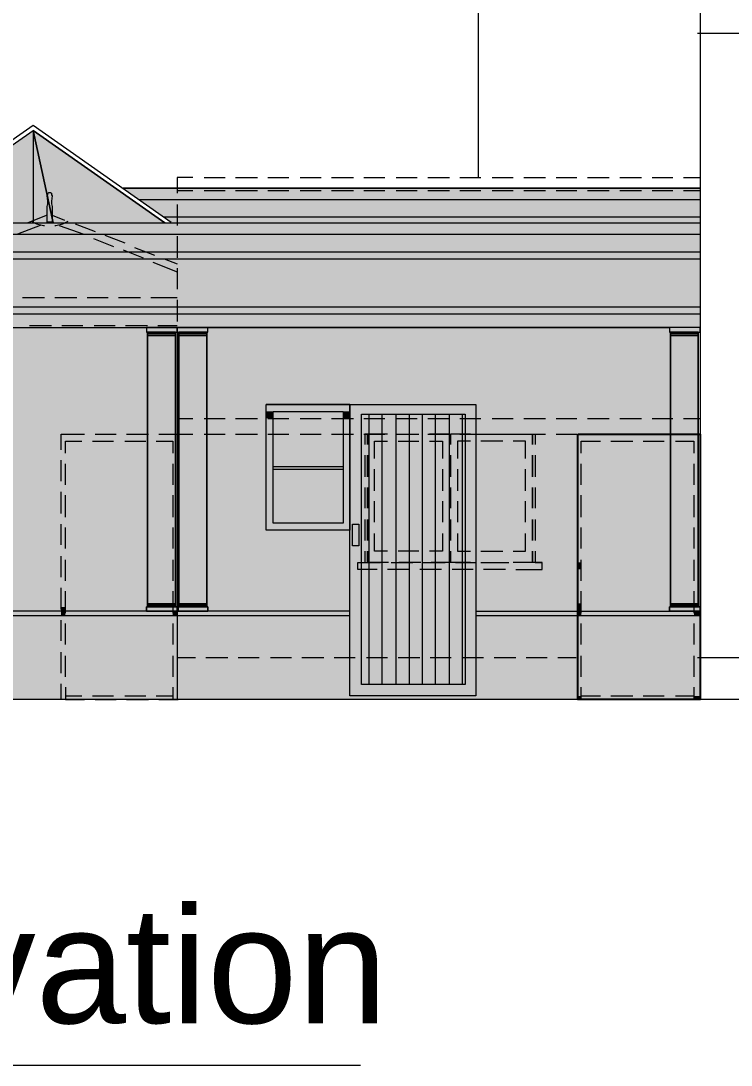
# Model space of a CAD drawing. Header units: millimetres. Extents: x -5841 to 140562, y 1006 to 102310.
# Drawn here: x 98869 to 103944, y 80517 to 87980 of the extents above; entities that cross this region are included whole.
import ezdxf

# ---------------------------------------------------------------- set-up
doc = ezdxf.new("R2010")
doc.units = ezdxf.units.MM
doc.header["$LTSCALE"] = 10
doc.layers.add('PDF17_0', color=7, linetype='Continuous')
doc.layers.add('PDF17_Text', color=7, linetype='Continuous')
doc.layers.add('PDF17_KD - WALL - LOADBEARING', color=7, linetype='Continuous', true_color=0x939598)
doc.styles.add('PDF FuturaCom-Book', font='arial.ttf')

msp = doc.modelspace()

# ---------------------------------------------------------------- linework, layer by layer
at = {"layer": 'PDF17_0', "lineweight": 0}
for points in [[(103721.68289, 89991.28297), (103721.68289, 83130.32887)], [(102137.42621, 89305.18756), (102137.42621, 86860.19301)], [(106091.83066, 87889.33612), (103702.97119, 87889.33612)], [(98008.37929, 86535.85699), (98956.4384, 87197.00348), (99898.26029, 86535.85699)], [(98956.4384, 87197.00348), (98956.4384, 86535.85699)], [(99711.14336, 86704.26223), (103721.68289, 86704.26223)], [(99892.02305, 86579.51761), (103721.68289, 86579.51761)], [(97459.50297, 86535.85699), (103721.68289, 86535.85699)], [(97459.50297, 86454.77299), (103721.68289, 86454.77299)], [(97584.24759, 86330.02837), (103721.68289, 86330.02837)], [(97584.24759, 86280.13052), (103721.68289, 86280.13052)], [(97553.06143, 85937.08282), (103721.68289, 85937.08282)], [(97584.24759, 85887.18497), (103721.68289, 85887.18497)], [(97584.24759, 85787.38927), (103503.3798, 85787.38927)], [(99773.51567, 83791.47536), (99773.51567, 85756.20312)], [(103721.68289, 85787.38927), (99985.58152, 85787.38927), (99985.58152, 83130.32887)], [(99998.05598, 83791.47536), (99998.05598, 85756.20312)], [(103509.61703, 83791.47536), (103509.61703, 85756.20312)], [(101220.55326, 85238.51295), (100621.77908, 85238.51295)], [(100671.67693, 84795.66955), (101170.65541, 84795.66955)], [(100671.67693, 84776.95785), (101170.65541, 84776.95785)], [(101220.55326, 84340.35168), (100621.77908, 84340.35168)], [(101220.55326, 83760.2892), (99985.58152, 83760.2892), (95419.92843, 83760.2892), (95419.92843, 83729.10305), (99985.58152, 83729.10305), (101220.55326, 83729.10305)], [(102118.71452, 83760.2892), (103721.68289, 83760.2892)], [(102118.71452, 83729.10305), (103721.68289, 83729.10305)], [(103702.97119, 83429.71596), (104569.9463, 83429.71596)], [(116807.39352, 83130.32887), (94035.26315, 83130.32887)], [(110882.02407, 83130.32887), (95775.4506, 83130.32887)], [(94160.00777, 80516.92908), (101295.40003, 80516.92908)]]:
    msp.add_lwpolyline(points, dxfattribs=at)
at = {"layer": 'PDF17_0', "color": 0, "lineweight": 0, "true_color": 0x939598}
for points in [[(100097.85168, 86860.19301), (99985.58152, 86860.19301), (99985.58152, 86747.92285)], [(100178.93568, 86860.19301), (100328.62922, 86860.19301)], [(100403.476, 86860.19301), (100559.40677, 86860.19301)], [(100634.25354, 86860.19301), (100783.94709, 86860.19301)], [(100865.03109, 86860.19301), (101014.72463, 86860.19301)], [(101089.57141, 86860.19301), (101245.50218, 86860.19301)], [(101320.34895, 86860.19301), (101470.0425, 86860.19301)], [(101551.1265, 86860.19301), (101700.82004, 86860.19301)], [(101775.66682, 86860.19301), (101931.59759, 86860.19301)], [(102006.44436, 86860.19301), (102156.13791, 86860.19301)], [(102237.22191, 86860.19301), (102386.91545, 86860.19301)], [(102461.76222, 86860.19301), (102617.693, 86860.19301)], [(102692.53977, 86860.19301), (102842.23332, 86860.19301)], [(102917.08009, 86860.19301), (103073.01086, 86860.19301)], [(103147.85763, 86860.19301), (103303.78841, 86860.19301)], [(103378.63518, 86860.19301), (103528.32872, 86860.19301)], [(103603.1755, 86860.19301), (103721.68289, 86860.19301)], [(99985.58152, 86766.63454), (100097.85168, 86766.63454)], [(100178.93568, 86766.63454), (100328.62922, 86766.63454)], [(100403.476, 86766.63454), (100559.40677, 86766.63454)], [(100634.25354, 86766.63454), (100783.94709, 86766.63454)], [(100865.03109, 86766.63454), (101014.72463, 86766.63454)], [(101089.57141, 86766.63454), (101245.50218, 86766.63454)], [(101320.34895, 86766.63454), (101470.0425, 86766.63454)], [(101551.1265, 86766.63454), (101700.82004, 86766.63454)], [(101775.66682, 86766.63454), (101931.59759, 86766.63454)], [(102006.44436, 86766.63454), (102156.13791, 86766.63454)], [(102237.22191, 86766.63454), (102386.91545, 86766.63454)], [(102461.76222, 86766.63454), (102617.693, 86766.63454)], [(102692.53977, 86766.63454), (102842.23332, 86766.63454)], [(102917.08009, 86766.63454), (103073.01086, 86766.63454)], [(103147.85763, 86766.63454), (103303.78841, 86766.63454)], [(103378.63518, 86766.63454), (103528.32872, 86766.63454)], [(103603.1755, 86766.63454), (103721.68289, 86766.63454)], [(99985.58152, 86666.83885), (99985.58152, 86517.1453)], [(99056.2341, 86591.99207), (98919.01502, 86535.85699)], [(99093.65749, 86591.99207), (99180.97872, 86554.56869)], [(99006.33625, 86517.1453), (98844.16825, 86454.77299)], [(98943.96394, 86548.33146), (98981.38733, 86529.61976), (99031.28518, 86517.1453), (99037.52241, 86517.1453)], [(99112.36918, 86517.1453), (99118.60641, 86517.1453), (99168.50426, 86529.61976), (99205.92764, 86548.33146)], [(99143.55533, 86517.1453), (99318.1978, 86454.77299)], [(99255.82549, 86529.61976), (99399.28181, 86473.48468)], [(99386.80734, 86423.58684), (99530.26366, 86367.45176)], [(99467.89135, 86448.53576), (99611.34766, 86392.40068)], [(99985.58152, 86442.29853), (99985.58152, 86286.36775)], [(99679.9572, 86361.21453), (99823.41351, 86305.07945)], [(99598.8732, 86342.50283), (99742.32951, 86286.36775)], [(99892.02305, 86280.13052), (99985.58152, 86242.70714)], [(99810.93905, 86255.1816), (99985.58152, 86186.57206)], [(99985.58152, 86211.52098), (99985.58152, 86061.82744)], [(99037.52241, 85999.45513), (98881.59163, 85999.45513)], [(99268.29995, 85999.45513), (99112.36918, 85999.45513)], [(99492.84027, 85999.45513), (99343.14673, 85999.45513)], [(99723.61782, 85999.45513), (99567.68704, 85999.45513)], [(99985.58152, 85999.45513), (99798.46459, 85999.45513)], [(99985.58152, 85986.98067), (99985.58152, 85831.04989)], [(99087.42026, 85799.86374), (98931.48948, 85799.86374)], [(99311.96057, 85799.86374), (99162.26703, 85799.86374)], [(99542.73812, 85799.86374), (99393.04457, 85799.86374)], [(99773.51567, 85799.86374), (99617.58489, 85799.86374)], [(99985.58152, 85799.86374), (99848.36244, 85799.86374)], [(99985.58152, 85756.20312), (99985.58152, 85600.27234)], [(99985.58152, 85525.42557), (99985.58152, 85375.73203)], [(99985.58152, 85300.88526), (99985.58152, 85144.95448)], [(99985.58152, 85138.71725), (100097.85168, 85138.71725)], [(100178.93568, 85138.71725), (100328.62922, 85138.71725)], [(100403.476, 85138.71725), (100559.40677, 85138.71725)], [(100634.25354, 85138.71725), (100783.94709, 85138.71725)], [(100865.03109, 85138.71725), (101014.72463, 85138.71725)], [(101089.57141, 85138.71725), (101245.50218, 85138.71725)], [(101320.34895, 85138.71725), (101470.0425, 85138.71725)], [(101551.1265, 85138.71725), (101700.82004, 85138.71725)], [(101775.66682, 85138.71725), (101931.59759, 85138.71725)], [(102006.44436, 85138.71725), (102156.13791, 85138.71725)], [(102237.22191, 85138.71725), (102386.91545, 85138.71725)], [(102461.76222, 85138.71725), (102617.693, 85138.71725)], [(102692.53977, 85138.71725), (102842.23332, 85138.71725)], [(102917.08009, 85138.71725), (103073.01086, 85138.71725)], [(103147.85763, 85138.71725), (103303.78841, 85138.71725)], [(103378.63518, 85138.71725), (103528.32872, 85138.71725)], [(103603.1755, 85138.71725), (103721.68289, 85138.71725)], [(99156.0298, 84914.17694), (99156.0298, 85026.44709), (99324.43503, 85026.44709)], [(99399.28181, 85026.44709), (99548.97535, 85026.44709)], [(99623.82212, 85026.44709), (99779.7529, 85026.44709)], [(99854.59967, 85026.44709), (100023.00491, 85026.44709)], [(99985.58152, 85070.10771), (99985.58152, 84914.17694)], [(99985.58152, 85026.44709), (100097.85168, 85026.44709)], [(100178.93568, 85026.44709), (100328.62922, 85026.44709)], [(100403.476, 85026.44709), (100559.40677, 85026.44709)], [(100634.25354, 85026.44709), (100783.94709, 85026.44709)], [(100865.03109, 85026.44709), (101014.72463, 85026.44709)], [(101089.57141, 85026.44709), (101245.50218, 85026.44709)], [(101320.34895, 85026.44709), (101470.0425, 85026.44709)], [(101488.75419, 85026.44709), (101345.29788, 85026.44709), (101345.29788, 84951.60032), (101345.29788, 85026.44709), (101326.58618, 85026.44709), (101326.58618, 84951.60032)], [(101551.1265, 85026.44709), (101700.82004, 85026.44709)], [(101563.60096, 85026.44709), (101713.29451, 85026.44709)], [(101775.66682, 85026.44709), (101931.59759, 85026.44709), (101788.14128, 85026.44709)], [(102081.29113, 85026.44709), (101937.83482, 85026.44709), (101937.83482, 84951.60032), (101937.83482, 85026.44709)], [(102006.44436, 85026.44709), (102156.13791, 85026.44709), (102312.06868, 85026.44709)], [(102237.22191, 85026.44709), (102386.91545, 85026.44709), (102524.13453, 85026.44709), (102524.13453, 84951.60032), (102524.13453, 85026.44709), (102542.84623, 85026.44709), (102542.84623, 84951.60032)], [(102461.76222, 85026.44709), (102617.693, 85026.44709)], [(102692.53977, 85026.44709), (102842.23332, 85026.44709)], [(102917.08009, 85026.44709), (103073.01086, 85026.44709)], [(103147.85763, 85026.44709), (103303.78841, 85026.44709)], [(103378.63518, 85026.44709), (103528.32872, 85026.44709)], [(103603.1755, 85026.44709), (103721.68289, 85026.44709)], [(99187.21595, 84889.22801), (99187.21595, 84976.54925), (99305.72334, 84976.54925)], [(99380.57011, 84976.54925), (99530.26366, 84976.54925)], [(99611.34766, 84976.54925), (99761.0412, 84976.54925)], [(99835.88798, 84976.54925), (99954.39536, 84976.54925), (99954.39536, 84889.22801)], [(101395.19572, 84851.80463), (101395.19572, 84976.54925), (101488.75419, 84976.54925)], [(101563.60096, 84976.54925), (101713.29451, 84976.54925)], [(101788.14128, 84976.54925), (101881.69974, 84976.54925), (101881.69974, 84851.80463)], [(102081.29113, 84976.54925), (101987.73267, 84976.54925), (101987.73267, 84851.80463)], [(102312.06868, 84976.54925), (102156.13791, 84976.54925)], [(102474.23669, 84851.80463), (102474.23669, 84976.54925), (102386.91545, 84976.54925)], [(102873.41947, 84889.22801), (102873.41947, 84976.54925), (103010.63855, 84976.54925)], [(103085.48532, 84976.54925), (103241.4161, 84976.54925)], [(103316.26287, 84976.54925), (103465.95641, 84976.54925)], [(103547.04042, 84976.54925), (103678.02227, 84976.54925), (103678.02227, 84889.22801)], [(101326.58618, 84876.75355), (101326.58618, 84720.82277)], [(102542.84623, 84876.75355), (102542.84623, 84720.82277)], [(99156.0298, 84689.63662), (99156.0298, 84839.33016)], [(99187.21595, 84664.6877), (99187.21595, 84814.38124)], [(99954.39536, 84814.38124), (99954.39536, 84664.6877)], [(99985.58152, 84839.33016), (99985.58152, 84689.63662)], [(102873.41947, 84664.6877), (102873.41947, 84814.38124)], [(103678.02227, 84814.38124), (103678.02227, 84664.6877)], [(101395.19572, 84621.02708), (101395.19572, 84776.95785)], [(101881.69974, 84776.95785), (101881.69974, 84621.02708)], [(101987.73267, 84776.95785), (101987.73267, 84621.02708)], [(102474.23669, 84621.02708), (102474.23669, 84776.95785)], [(101326.58618, 84645.976), (101326.58618, 84496.28246)], [(102542.84623, 84645.976), (102542.84623, 84496.28246)], [(99156.0298, 84458.85907), (99156.0298, 84614.78985)], [(99187.21595, 84433.91015), (99187.21595, 84589.84092)], [(99954.39536, 84589.84092), (99954.39536, 84433.91015)], [(99985.58152, 84614.78985), (99985.58152, 84458.85907)], [(102873.41947, 84433.91015), (102873.41947, 84589.84092)], [(103678.02227, 84589.84092), (103678.02227, 84433.91015)], [(101395.19572, 84396.48676), (101395.19572, 84546.18031)], [(101881.69974, 84546.18031), (101881.69974, 84396.48676)], [(101987.73267, 84546.18031), (101987.73267, 84396.48676)], [(102474.23669, 84396.48676), (102474.23669, 84546.18031)], [(101326.58618, 84415.19846), (101326.58618, 84265.50491)], [(102542.84623, 84415.19846), (102542.84623, 84265.50491)], [(99156.0298, 84234.31876), (99156.0298, 84384.0123)], [(99187.21595, 84209.36983), (99187.21595, 84359.06338)], [(99954.39536, 84359.06338), (99954.39536, 84209.36983)], [(99985.58152, 84384.0123), (99985.58152, 84234.31876)], [(102873.41947, 84209.36983), (102873.41947, 84359.06338)], [(103678.02227, 84359.06338), (103678.02227, 84209.36983)], [(101488.75419, 84190.65814), (101395.19572, 84190.65814), (101395.19572, 84315.40276)], [(101881.69974, 84315.40276), (101881.69974, 84190.65814), (101788.14128, 84190.65814)], [(101987.73267, 84315.40276), (101987.73267, 84190.65814), (102081.29113, 84190.65814)], [(102386.91545, 84190.65814), (102474.23669, 84190.65814), (102474.23669, 84315.40276)], [(101326.58618, 84190.65814), (101326.58618, 84109.57414)], [(101713.29451, 84190.65814), (101563.60096, 84190.65814)], [(102081.29113, 84109.57414), (101937.83482, 84109.57414), (101937.83482, 84190.65814), (101937.83482, 84109.57414), (101800.61574, 84109.57414)], [(102156.13791, 84190.65814), (102312.06868, 84190.65814)], [(102524.13453, 84109.57414), (102524.13453, 84190.65814), (102524.13453, 84109.57414), (102386.91545, 84109.57414)], [(102542.84623, 84190.65814), (102542.84623, 84109.57414), (102592.74408, 84109.57414), (102430.57607, 84109.57414)], [(99156.0298, 84003.54121), (99156.0298, 84153.23475)], [(99187.21595, 83978.59229), (99187.21595, 84128.28583)], [(99954.39536, 84128.28583), (99954.39536, 83978.59229)], [(99985.58152, 84153.23475), (99985.58152, 84003.54121)], [(101413.90742, 84059.67629), (101276.68834, 84059.67629), (101276.68834, 84109.57414), (101438.85634, 84109.57414)], [(101494.99142, 84109.57414), (101357.77234, 84109.57414)], [(101513.70311, 84109.57414), (101669.63389, 84109.57414)], [(101725.76897, 84109.57414), (101569.83819, 84109.57414)], [(101744.48066, 84109.57414), (101900.41143, 84109.57414)], [(101975.25821, 84109.57414), (102124.95175, 84109.57414)], [(102156.13791, 84109.57414), (102312.06868, 84109.57414)], [(102199.79852, 84109.57414), (102355.7293, 84109.57414)], [(102405.62715, 84059.67629), (102542.84623, 84059.67629), (102592.74408, 84059.67629), (102592.74408, 84109.57414)], [(102873.41947, 83978.59229), (102873.41947, 84128.28583)], [(103678.02227, 84128.28583), (103678.02227, 83978.59229)], [(101644.68496, 84059.67629), (101488.75419, 84059.67629)], [(101875.46251, 84059.67629), (101719.53174, 84059.67629)], [(102100.00283, 84059.67629), (101950.30928, 84059.67629)], [(102330.78037, 84059.67629), (102174.8496, 84059.67629)], [(99156.0298, 83772.76366), (99156.0298, 83928.69444)], [(99187.21595, 83747.81474), (99187.21595, 83903.74551)], [(99954.39536, 83903.74551), (99954.39536, 83747.81474)], [(99985.58152, 83928.69444), (99985.58152, 83772.76366)], [(102873.41947, 83747.81474), (102873.41947, 83903.74551)], [(103678.02227, 83903.74551), (103678.02227, 83747.81474)], [(99156.0298, 83548.22335), (99156.0298, 83697.91689)], [(99187.21595, 83523.27442), (99187.21595, 83672.96797)], [(99954.39536, 83672.96797), (99954.39536, 83523.27442)], [(99985.58152, 83697.91689), (99985.58152, 83548.22335)], [(102873.41947, 83523.27442), (102873.41947, 83672.96797)], [(103678.02227, 83672.96797), (103678.02227, 83523.27442)], [(99156.0298, 83317.4458), (99156.0298, 83467.13934)], [(99187.21595, 83292.49688), (99187.21595, 83442.19042)], [(99954.39536, 83442.19042), (99954.39536, 83292.49688)], [(99985.58152, 83467.13934), (99985.58152, 83317.4458)], [(102873.41947, 83292.49688), (102873.41947, 83442.19042)], [(103678.02227, 83442.19042), (103678.02227, 83292.49688)], [(99985.58152, 83429.71596), (100116.56337, 83429.71596)], [(100191.41014, 83429.71596), (100347.34092, 83429.71596)], [(100422.18769, 83429.71596), (100571.88123, 83429.71596)], [(100652.96524, 83429.71596), (100802.65878, 83429.71596)], [(100877.50555, 83429.71596), (101033.43633, 83429.71596)], [(101108.2831, 83429.71596), (101257.97664, 83429.71596)], [(101339.06065, 83429.71596), (101488.75419, 83429.71596)], [(101563.60096, 83429.71596), (101719.53174, 83429.71596)], [(101794.37851, 83429.71596), (101944.07205, 83429.71596)], [(102025.15605, 83429.71596), (102174.8496, 83429.71596)], [(102249.69637, 83429.71596), (102405.62715, 83429.71596)], [(102480.47392, 83429.71596), (102630.16746, 83429.71596)], [(102705.01423, 83429.71596), (102835.99608, 83429.71596)], [(99187.21595, 83217.6501), (99187.21595, 83130.32887), (99324.43503, 83130.32887), (99156.0298, 83130.32887), (99156.0298, 83242.59903)], [(99954.39536, 83217.6501), (99954.39536, 83130.32887)], [(99985.58152, 83242.59903), (99985.58152, 83130.32887)], [(103010.63855, 83130.32887), (102873.41947, 83130.32887), (102873.41947, 83217.6501)], [(103678.02227, 83217.6501), (103678.02227, 83130.32887), (103547.04042, 83130.32887)], [(99187.21595, 83155.27779), (99305.72334, 83155.27779)], [(99380.57011, 83155.27779), (99530.26366, 83155.27779)], [(99611.34766, 83155.27779), (99761.0412, 83155.27779)], [(99835.88798, 83155.27779), (99954.39536, 83155.27779)], [(102873.41947, 83155.27779), (103010.63855, 83155.27779)], [(103085.48532, 83155.27779), (103241.4161, 83155.27779)], [(103316.26287, 83155.27779), (103465.95641, 83155.27779)], [(103547.04042, 83155.27779), (103678.02227, 83155.27779)], [(99187.21595, 83130.32887), (99268.29995, 83130.32887)], [(100023.00491, 83130.32887), (99854.59967, 83130.32887), (99991.81875, 83130.32887)], [(102873.41947, 83130.32887), (102954.50347, 83130.32887)], [(103241.4161, 83130.32887), (103085.48532, 83130.32887)], [(103465.95641, 83130.32887), (103316.26287, 83130.32887)]]:
    msp.add_lwpolyline(points, dxfattribs=at)
for points in [[(99062.47133, 86691.78777), (99056.2341, 86729.21115), (99062.47133, 86735.44839), (99062.47133, 86741.68562), (99062.47133, 86747.92285), (99068.70856, 86754.16008), (99074.94579, 86754.16008), (99081.18302, 86754.16008), (99087.42026, 86747.92285), (99087.42026, 86741.68562), (99087.42026, 86735.44839), (99093.65749, 86729.21115), (99087.42026, 86691.78777), (99087.42026, 86673.07608), (99093.65749, 86654.36438), (99093.65749, 86542.09423), (99056.2341, 86542.09423), (99056.2341, 86654.36438), (99062.47133, 86673.07608)], [(101345.29788, 84876.75355), (101345.29788, 84720.82277)], [(101937.83482, 84720.82277), (101937.83482, 84876.75355)], [(102524.13453, 84876.75355), (102524.13453, 84720.82277)], [(101345.29788, 84645.976), (101345.29788, 84496.28246)], [(101937.83482, 84496.28246), (101937.83482, 84645.976)], [(102524.13453, 84645.976), (102524.13453, 84496.28246)], [(101345.29788, 84415.19846), (101345.29788, 84265.50491)], [(101937.83482, 84265.50491), (101937.83482, 84415.19846)], [(102524.13453, 84415.19846), (102524.13453, 84265.50491)], [(101345.29788, 84190.65814), (101345.29788, 84109.57414)], [(99399.28181, 83130.32887), (99548.97535, 83130.32887)], [(99623.82212, 83130.32887), (99779.7529, 83130.32887)]]:
    msp.add_lwpolyline(points, close=True, dxfattribs=at)
at = {"layer": 'PDF17_0', "lineweight": 0}
for points in [[(103721.68289, 86785.34623), (99598.8732, 86785.34623)], [(99767.27843, 83760.2892), (99985.58152, 83760.2892), (99985.58152, 83791.47536), (99973.10706, 83791.47536), (99973.10706, 85756.20312), (99985.58152, 85756.20312), (99985.58152, 85787.38927), (99767.27843, 85787.38927), (99767.27843, 85756.20312), (99773.51567, 85756.20312), (99773.51567, 83791.47536), (99767.27843, 83791.47536)], [(99767.27843, 85756.20312), (99985.58152, 85756.20312), (99985.58152, 85787.38927), (99767.27843, 85787.38927)], [(99767.27843, 85756.20312), (99985.58152, 85756.20312), (99985.58152, 85787.38927), (99767.27843, 85787.38927)], [(99773.51567, 85743.72866), (99973.10706, 85743.72866), (99973.10706, 85756.20312), (99773.51567, 85756.20312)], [(99773.51567, 85743.72866), (99973.10706, 85743.72866), (99973.10706, 85756.20312), (99773.51567, 85756.20312)], [(99973.10706, 85756.20312), (99973.10706, 83791.47536)], [(99985.58152, 83760.2892), (100203.8846, 83760.2892), (100203.8846, 83791.47536), (100197.64737, 83791.47536), (100197.64737, 85756.20312), (100203.8846, 85756.20312), (100203.8846, 85787.38927), (99985.58152, 85787.38927), (99985.58152, 85756.20312), (99998.05598, 85756.20312), (99998.05598, 83791.47536), (99985.58152, 83791.47536)], [(99985.58152, 85756.20312), (100203.8846, 85756.20312), (100203.8846, 85787.38927), (99985.58152, 85787.38927)], [(99985.58152, 85756.20312), (100203.8846, 85756.20312), (100203.8846, 85787.38927), (99985.58152, 85787.38927)], [(99998.05598, 85743.72866), (100197.64737, 85743.72866), (100197.64737, 85756.20312), (99998.05598, 85756.20312)], [(99998.05598, 85743.72866), (100197.64737, 85743.72866), (100197.64737, 85756.20312), (99998.05598, 85756.20312)], [(100197.64737, 85756.20312), (100197.64737, 83791.47536)], [(103503.3798, 83760.2892), (103721.68289, 83760.2892), (103721.68289, 83791.47536), (103709.20842, 83791.47536), (103709.20842, 85756.20312), (103721.68289, 85756.20312), (103721.68289, 85787.38927), (103503.3798, 85787.38927), (103503.3798, 85756.20312), (103509.61703, 85756.20312), (103509.61703, 83791.47536), (103503.3798, 83791.47536)], [(103503.3798, 85756.20312), (103721.68289, 85756.20312), (103721.68289, 85787.38927), (103503.3798, 85787.38927)], [(103503.3798, 85756.20312), (103721.68289, 85756.20312), (103721.68289, 85787.38927), (103503.3798, 85787.38927)], [(103509.61703, 85743.72866), (103709.20842, 85743.72866), (103709.20842, 85756.20312), (103509.61703, 85756.20312)], [(103509.61703, 85743.72866), (103709.20842, 85743.72866), (103709.20842, 85756.20312), (103509.61703, 85756.20312)], [(103709.20842, 85756.20312), (103709.20842, 83791.47536)], [(99773.51567, 85731.2542), (99973.10706, 85731.2542), (99973.10706, 85743.72866), (99773.51567, 85743.72866)], [(99773.51567, 85731.2542), (99973.10706, 85731.2542), (99973.10706, 85743.72866), (99773.51567, 85743.72866)], [(99998.05598, 85731.2542), (100197.64737, 85731.2542), (100197.64737, 85743.72866), (99998.05598, 85743.72866)], [(99998.05598, 85731.2542), (100197.64737, 85731.2542), (100197.64737, 85743.72866), (99998.05598, 85743.72866)], [(103509.61703, 85731.2542), (103709.20842, 85731.2542), (103709.20842, 85743.72866), (103509.61703, 85743.72866)], [(103509.61703, 85731.2542), (103709.20842, 85731.2542), (103709.20842, 85743.72866), (103509.61703, 85743.72866)], [(100621.77908, 85238.51295), (101220.55326, 85238.51295), (101220.55326, 84340.35168), (100621.77908, 84340.35168)], [(102118.71452, 83155.27779), (101220.55326, 83155.27779), (101220.55326, 85238.51295), (102118.71452, 85238.51295)], [(100671.67693, 85188.6151), (101170.65541, 85188.6151), (101170.65541, 84390.24953), (100671.67693, 84390.24953)], [(102043.86775, 83236.3618), (101301.63726, 83236.3618), (101301.63726, 85169.90341), (102043.86775, 85169.90341)], [(101239.26495, 84384.0123), (101282.92557, 84384.0123), (101282.92557, 84228.08153), (101239.26495, 84228.08153)], [(99773.51567, 83816.42428), (99973.10706, 83816.42428), (99973.10706, 83803.94982), (99773.51567, 83803.94982)], [(99773.51567, 83816.42428), (99973.10706, 83816.42428), (99973.10706, 83803.94982), (99773.51567, 83803.94982)], [(99998.05598, 83816.42428), (100197.64737, 83816.42428), (100197.64737, 83803.94982), (99998.05598, 83803.94982)], [(99998.05598, 83816.42428), (100197.64737, 83816.42428), (100197.64737, 83803.94982), (99998.05598, 83803.94982)], [(103509.61703, 83816.42428), (103709.20842, 83816.42428), (103709.20842, 83803.94982), (103509.61703, 83803.94982)], [(103509.61703, 83816.42428), (103709.20842, 83816.42428), (103709.20842, 83803.94982), (103509.61703, 83803.94982)], [(99767.27843, 83791.47536), (99985.58152, 83791.47536), (99985.58152, 83760.2892), (99767.27843, 83760.2892)], [(99773.51567, 83803.94982), (99973.10706, 83803.94982), (99973.10706, 83791.47536), (99773.51567, 83791.47536)], [(99773.51567, 83803.94982), (99973.10706, 83803.94982), (99973.10706, 83791.47536), (99773.51567, 83791.47536)], [(99985.58152, 83791.47536), (100203.8846, 83791.47536), (100203.8846, 83760.2892), (99985.58152, 83760.2892)], [(99998.05598, 83803.94982), (100197.64737, 83803.94982), (100197.64737, 83791.47536), (99998.05598, 83791.47536)], [(99998.05598, 83803.94982), (100197.64737, 83803.94982), (100197.64737, 83791.47536), (99998.05598, 83791.47536)], [(103503.3798, 83791.47536), (103721.68289, 83791.47536), (103721.68289, 83760.2892), (103503.3798, 83760.2892)], [(103509.61703, 83803.94982), (103709.20842, 83803.94982), (103709.20842, 83791.47536), (103509.61703, 83791.47536)], [(103509.61703, 83803.94982), (103709.20842, 83803.94982), (103709.20842, 83791.47536), (103509.61703, 83791.47536)]]:
    msp.add_lwpolyline(points, close=True, dxfattribs=at)
at = {"layer": 'PDF17_0', "lineweight": 25}
msp.add_lwpolyline([(102848.47055, 85026.44709), (103721.68289, 85026.44709), (103721.68289, 83130.32887), (102848.47055, 83130.32887)], close=True, dxfattribs=at)
at = {"layer": 'PDF17_0', "color": 0, "true_color": 0xededee, "transparency": 33554559}
for points in [[(103721.68289, 86785.34623), (99598.8732, 86785.34623), (103721.68289, 86535.85699)], [(99598.8732, 86785.34623), (103721.68289, 86535.85699), (99954.39536, 86535.85699)], [(103721.68289, 86535.85699), (97459.50297, 86535.85699), (103721.68289, 86454.77299)], [(97459.50297, 86535.85699), (103721.68289, 86454.77299), (97459.50297, 86454.77299)], [(103721.68289, 86454.77299), (97459.50297, 86454.77299), (103721.68289, 86404.87514)], [(97459.50297, 86454.77299), (103721.68289, 86404.87514), (97534.34974, 86404.87514)], [(103721.68289, 86404.87514), (97534.34974, 86404.87514), (103721.68289, 86386.16345)], [(97534.34974, 86404.87514), (103721.68289, 86386.16345), (97553.06143, 86386.16345)], [(103721.68289, 86386.16345), (97553.06143, 86386.16345), (103721.68289, 86330.02837)], [(97553.06143, 86386.16345), (103721.68289, 86330.02837), (97584.24759, 86330.02837)], [(103721.68289, 86330.02837), (97584.24759, 86330.02837), (103721.68289, 85937.08282)], [(97584.24759, 86330.02837), (103721.68289, 85937.08282), (97584.24759, 85937.08282)], [(103721.68289, 85937.08282), (97553.06143, 85937.08282), (103721.68289, 85887.18497)], [(97553.06143, 85937.08282), (103721.68289, 85887.18497), (97584.24759, 85887.18497)], [(103721.68289, 85887.18497), (97584.24759, 85887.18497), (103721.68289, 85787.38927)], [(97584.24759, 85887.18497), (103721.68289, 85787.38927), (97584.24759, 85787.38927)], [(99773.51567, 85756.20312), (97815.02513, 85756.20312), (99773.51567, 85026.44709)], [(97815.02513, 85756.20312), (99773.51567, 85026.44709), (97815.02513, 85026.44709)], [(99767.27843, 85787.38927), (97821.26236, 85787.38927), (99767.27843, 85756.20312)], [(97821.26236, 85787.38927), (99767.27843, 85756.20312), (97821.26236, 85756.20312)], [(103509.61703, 85756.20312), (100197.64737, 85756.20312), (103509.61703, 85743.72866)], [(100197.64737, 85756.20312), (103509.61703, 85743.72866), (100197.64737, 85743.72866)], [(103503.3798, 85787.38927), (100203.8846, 85787.38927), (103503.3798, 85756.20312)], [(100203.8846, 85787.38927), (103503.3798, 85756.20312), (100203.8846, 85756.20312)], [(103509.61703, 85743.72866), (100197.64737, 85743.72866), (103509.61703, 85731.2542)], [(100197.64737, 85743.72866), (103509.61703, 85731.2542), (100197.64737, 85731.2542)], [(103509.61703, 85731.2542), (100197.64737, 85731.2542), (103509.61703, 85238.51295)], [(100197.64737, 85731.2542), (103509.61703, 85238.51295), (100197.64737, 85238.51295)], [(100621.77908, 85238.51295), (100197.64737, 85238.51295), (100621.77908, 85138.71725)], [(100197.64737, 85238.51295), (100621.77908, 85138.71725), (100197.64737, 85138.71725)], [(103509.61703, 85238.51295), (102118.71452, 85238.51295), (103509.61703, 85138.71725)], [(102118.71452, 85238.51295), (103509.61703, 85138.71725), (102118.71452, 85138.71725)], [(100621.77908, 85138.71725), (100197.64737, 85138.71725), (100621.77908, 85026.44709)], [(100197.64737, 85138.71725), (100621.77908, 85026.44709), (100197.64737, 85026.44709)], [(103509.61703, 85138.71725), (102118.71452, 85138.71725), (103509.61703, 85026.44709)], [(102118.71452, 85138.71725), (103509.61703, 85026.44709), (102118.71452, 85026.44709)], [(99156.0298, 85026.44709), (97815.02513, 85026.44709), (99156.0298, 83791.47536)], [(97815.02513, 85026.44709), (99156.0298, 83791.47536), (97815.02513, 83791.47536)], [(99773.51567, 85026.44709), (99156.0298, 85026.44709), (99773.51567, 84976.54925)], [(99156.0298, 85026.44709), (99773.51567, 84976.54925), (99156.0298, 84976.54925)], [(99985.58152, 85026.44709), (99973.10706, 85026.44709), (99985.58152, 83791.47536)], [(99973.10706, 85026.44709), (99985.58152, 83791.47536), (99973.10706, 83791.47536)], [(100621.77908, 85026.44709), (100197.64737, 85026.44709), (100621.77908, 84340.35168)], [(100197.64737, 85026.44709), (100621.77908, 84340.35168), (100197.64737, 84340.35168)], [(102524.13453, 85026.44709), (102118.71452, 85026.44709), (102524.13453, 84976.54925)], [(102118.71452, 85026.44709), (102524.13453, 84976.54925), (102118.71452, 84976.54925)], [(102542.84623, 85026.44709), (102524.13453, 85026.44709), (102542.84623, 84109.57414)], [(102524.13453, 85026.44709), (102542.84623, 84109.57414), (102524.13453, 84109.57414)], [(102848.47055, 85026.44709), (102542.84623, 85026.44709), (102848.47055, 84976.54925)], [(102542.84623, 85026.44709), (102848.47055, 84976.54925), (102542.84623, 84976.54925)], [(103509.61703, 85026.44709), (102848.47055, 85026.44709), (103509.61703, 84976.54925)], [(102848.47055, 85026.44709), (103509.61703, 84976.54925), (102848.47055, 84976.54925)], [(99187.21595, 84976.54925), (99156.0298, 84976.54925), (99187.21595, 83791.47536)], [(99156.0298, 84976.54925), (99187.21595, 83791.47536), (99156.0298, 83791.47536)], [(99773.51567, 84976.54925), (99187.21595, 84976.54925), (99773.51567, 83791.47536)], [(99187.21595, 84976.54925), (99773.51567, 83791.47536), (99187.21595, 83791.47536)], [(102474.23669, 84976.54925), (102118.71452, 84976.54925), (102474.23669, 84190.65814)], [(102118.71452, 84976.54925), (102474.23669, 84190.65814), (102118.71452, 84190.65814)], [(102524.13453, 84976.54925), (102474.23669, 84976.54925), (102524.13453, 84190.65814)], [(102474.23669, 84976.54925), (102524.13453, 84190.65814), (102474.23669, 84190.65814)], [(102848.47055, 84976.54925), (102542.84623, 84976.54925), (102848.47055, 84340.35168)], [(102542.84623, 84976.54925), (102848.47055, 84340.35168), (102542.84623, 84340.35168)], [(102873.41947, 84976.54925), (102848.47055, 84976.54925), (102873.41947, 84340.35168)], [(102848.47055, 84976.54925), (102873.41947, 84340.35168), (102848.47055, 84340.35168)], [(103509.61703, 84976.54925), (102873.41947, 84976.54925), (103509.61703, 84340.35168)], [(102873.41947, 84976.54925), (103509.61703, 84340.35168), (102873.41947, 84340.35168)], [(101220.55326, 84340.35168), (100197.64737, 84340.35168), (101220.55326, 83791.47536)], [(100197.64737, 84340.35168), (101220.55326, 83791.47536), (100197.64737, 83791.47536)], [(102848.47055, 84340.35168), (102542.84623, 84340.35168), (102848.47055, 84109.57414)], [(102542.84623, 84340.35168), (102848.47055, 84109.57414), (102542.84623, 84109.57414)], [(102873.41947, 84340.35168), (102848.47055, 84340.35168), (102873.41947, 84109.57414)], [(102848.47055, 84340.35168), (102873.41947, 84109.57414), (102848.47055, 84109.57414)], [(103509.61703, 84340.35168), (102873.41947, 84340.35168), (103509.61703, 84109.57414)], [(102873.41947, 84340.35168), (103509.61703, 84109.57414), (102873.41947, 84109.57414)], [(102524.13453, 84190.65814), (102118.71452, 84190.65814), (102524.13453, 84109.57414)], [(102118.71452, 84190.65814), (102524.13453, 84109.57414), (102118.71452, 84109.57414)], [(102592.74408, 84109.57414), (102118.71452, 84109.57414), (102592.74408, 84059.67629)], [(102118.71452, 84109.57414), (102592.74408, 84059.67629), (102118.71452, 84059.67629)], [(102848.47055, 84109.57414), (102592.74408, 84109.57414), (102848.47055, 84059.67629)], [(102592.74408, 84109.57414), (102848.47055, 84059.67629), (102592.74408, 84059.67629)], [(102873.41947, 84109.57414), (102848.47055, 84109.57414), (102873.41947, 84059.67629)], [(102848.47055, 84109.57414), (102873.41947, 84059.67629), (102848.47055, 84059.67629)], [(103509.61703, 84109.57414), (102873.41947, 84109.57414), (103509.61703, 84059.67629)], [(102873.41947, 84109.57414), (103509.61703, 84059.67629), (102873.41947, 84059.67629)], [(102848.47055, 84059.67629), (102118.71452, 84059.67629), (102848.47055, 83791.47536)], [(102118.71452, 84059.67629), (102848.47055, 83791.47536), (102118.71452, 83791.47536)], [(102873.41947, 84059.67629), (102848.47055, 84059.67629), (102873.41947, 83816.42428)], [(102848.47055, 84059.67629), (102873.41947, 83816.42428), (102848.47055, 83816.42428)], [(103509.61703, 84059.67629), (102873.41947, 84059.67629), (103509.61703, 83816.42428)], [(102873.41947, 84059.67629), (103509.61703, 83816.42428), (102873.41947, 83816.42428)], [(102873.41947, 83816.42428), (102848.47055, 83816.42428), (102873.41947, 83791.47536)], [(102848.47055, 83816.42428), (102873.41947, 83791.47536), (102848.47055, 83791.47536)], [(103509.61703, 83816.42428), (102873.41947, 83816.42428), (103509.61703, 83803.94982)], [(102873.41947, 83816.42428), (103509.61703, 83803.94982), (102873.41947, 83803.94982)], [(99156.0298, 83791.47536), (97821.26236, 83791.47536), (99156.0298, 83760.2892)], [(97821.26236, 83791.47536), (99156.0298, 83760.2892), (97821.26236, 83760.2892)], [(99187.21595, 83791.47536), (99156.0298, 83791.47536), (99187.21595, 83760.2892)], [(99156.0298, 83791.47536), (99187.21595, 83760.2892), (99156.0298, 83760.2892)], [(99187.21595, 83760.2892), (99156.0298, 83760.2892), (99187.21595, 83130.32887)], [(99156.0298, 83760.2892), (99187.21595, 83130.32887), (99156.0298, 83130.32887)], [(99767.27843, 83791.47536), (99187.21595, 83791.47536), (99767.27843, 83760.2892)], [(99187.21595, 83791.47536), (99767.27843, 83760.2892), (99187.21595, 83760.2892)], [(99954.39536, 83760.2892), (99187.21595, 83760.2892), (99954.39536, 83130.32887)], [(99187.21595, 83760.2892), (99954.39536, 83130.32887), (99187.21595, 83130.32887)], [(99985.58152, 83760.2892), (99954.39536, 83760.2892), (99985.58152, 83130.32887)], [(99954.39536, 83760.2892), (99985.58152, 83130.32887), (99954.39536, 83130.32887)], [(101220.55326, 83791.47536), (100203.8846, 83791.47536), (101220.55326, 83760.2892)], [(100203.8846, 83791.47536), (101220.55326, 83760.2892), (100203.8846, 83760.2892)], [(102848.47055, 83791.47536), (102118.71452, 83791.47536), (102848.47055, 83760.2892)], [(102118.71452, 83791.47536), (102848.47055, 83760.2892), (102118.71452, 83760.2892)], [(102873.41947, 83791.47536), (102848.47055, 83791.47536), (102873.41947, 83760.2892)], [(102848.47055, 83791.47536), (102873.41947, 83760.2892), (102848.47055, 83760.2892)], [(103509.61703, 83803.94982), (102873.41947, 83803.94982), (103509.61703, 83791.47536)], [(102873.41947, 83803.94982), (103509.61703, 83791.47536), (102873.41947, 83791.47536)], [(103503.3798, 83791.47536), (102873.41947, 83791.47536), (103503.3798, 83760.2892)], [(102873.41947, 83791.47536), (103503.3798, 83760.2892), (102873.41947, 83760.2892)], [(99156.0298, 83729.10305), (97584.24759, 83729.10305), (99156.0298, 83211.41287)], [(97584.24759, 83729.10305), (99156.0298, 83211.41287), (97584.24759, 83211.41287)], [(101220.55326, 83729.10305), (99985.58152, 83729.10305), (101220.55326, 83429.71596)], [(99985.58152, 83729.10305), (101220.55326, 83429.71596), (99985.58152, 83429.71596)], [(102848.47055, 83729.10305), (102118.71452, 83729.10305), (102848.47055, 83429.71596)], [(102118.71452, 83729.10305), (102848.47055, 83429.71596), (102118.71452, 83429.71596)], [(102873.41947, 83729.10305), (102848.47055, 83729.10305), (102873.41947, 83429.71596)], [(102848.47055, 83729.10305), (102873.41947, 83429.71596), (102848.47055, 83429.71596)], [(103678.02227, 83729.10305), (102873.41947, 83729.10305), (103678.02227, 83429.71596)], [(102873.41947, 83729.10305), (103678.02227, 83429.71596), (102873.41947, 83429.71596)], [(103721.68289, 83729.10305), (103678.02227, 83729.10305), (103721.68289, 83429.71596)], [(103678.02227, 83729.10305), (103721.68289, 83429.71596), (103678.02227, 83429.71596)], [(101220.55326, 83429.71596), (99985.58152, 83429.71596), (101220.55326, 83155.27779)], [(99985.58152, 83429.71596), (101220.55326, 83155.27779), (99985.58152, 83155.27779)], [(102848.47055, 83429.71596), (102118.71452, 83429.71596), (102848.47055, 83155.27779)], [(102118.71452, 83429.71596), (102848.47055, 83155.27779), (102118.71452, 83155.27779)], [(102873.41947, 83429.71596), (102848.47055, 83429.71596), (102873.41947, 83155.27779)], [(102848.47055, 83429.71596), (102873.41947, 83155.27779), (102848.47055, 83155.27779)], [(103678.02227, 83429.71596), (102873.41947, 83429.71596), (103678.02227, 83155.27779)], [(102873.41947, 83429.71596), (103678.02227, 83155.27779), (102873.41947, 83155.27779)], [(103721.68289, 83429.71596), (103678.02227, 83429.71596), (103721.68289, 83155.27779)], [(103678.02227, 83429.71596), (103721.68289, 83155.27779), (103678.02227, 83155.27779)], [(99156.0298, 83211.41287), (97584.24759, 83211.41287), (99156.0298, 83130.32887)], [(97584.24759, 83211.41287), (99156.0298, 83130.32887), (97584.24759, 83130.32887)], [(102848.47055, 83155.27779), (99985.58152, 83155.27779), (102848.47055, 83130.32887)], [(99985.58152, 83155.27779), (102848.47055, 83130.32887), (99985.58152, 83130.32887)], [(102873.41947, 83155.27779), (102848.47055, 83155.27779), (102873.41947, 83130.32887)], [(102848.47055, 83155.27779), (102873.41947, 83130.32887), (102848.47055, 83130.32887)], [(103678.02227, 83155.27779), (102873.41947, 83155.27779), (103678.02227, 83130.32887)], [(102873.41947, 83155.27779), (103678.02227, 83130.32887), (102873.41947, 83130.32887)], [(103721.68289, 83155.27779), (103678.02227, 83155.27779), (103721.68289, 83130.32887)], [(103678.02227, 83155.27779), (103721.68289, 83130.32887), (103678.02227, 83130.32887)]]:
    msp.add_solid(points, dxfattribs=at)
at = {"layer": 'PDF17_0', "color": 0, "true_color": 0xc0ab87, "transparency": 33554559}
for points in [[(99985.58152, 85787.38927), (99767.27843, 85787.38927), (99985.58152, 85756.20312)], [(99767.27843, 85787.38927), (99985.58152, 85756.20312), (99767.27843, 85756.20312)], [(99973.10706, 85756.20312), (99773.51567, 85756.20312), (99973.10706, 85743.72866)], [(99773.51567, 85756.20312), (99973.10706, 85743.72866), (99773.51567, 85743.72866)], [(100203.8846, 85787.38927), (99985.58152, 85787.38927), (100203.8846, 85756.20312)], [(99985.58152, 85787.38927), (100203.8846, 85756.20312), (99985.58152, 85756.20312)], [(100197.64737, 85756.20312), (99998.05598, 85756.20312), (100197.64737, 85743.72866)], [(99998.05598, 85756.20312), (100197.64737, 85743.72866), (99998.05598, 85743.72866)], [(103721.68289, 85787.38927), (103503.3798, 85787.38927), (103721.68289, 85756.20312)], [(103503.3798, 85787.38927), (103721.68289, 85756.20312), (103503.3798, 85756.20312)], [(103709.20842, 85756.20312), (103509.61703, 85756.20312), (103709.20842, 85743.72866)], [(103509.61703, 85756.20312), (103709.20842, 85743.72866), (103509.61703, 85743.72866)], [(99973.10706, 85743.72866), (99773.51567, 85743.72866), (99973.10706, 85731.2542)], [(99773.51567, 85743.72866), (99973.10706, 85731.2542), (99773.51567, 85731.2542)], [(99973.10706, 85731.2542), (99773.51567, 85731.2542), (99973.10706, 83816.42428)], [(99773.51567, 85731.2542), (99973.10706, 83816.42428), (99773.51567, 83816.42428)], [(100197.64737, 85743.72866), (99998.05598, 85743.72866), (100197.64737, 85731.2542)], [(99998.05598, 85743.72866), (100197.64737, 85731.2542), (99998.05598, 85731.2542)], [(100197.64737, 85731.2542), (99998.05598, 85731.2542), (100197.64737, 83816.42428)], [(99998.05598, 85731.2542), (100197.64737, 83816.42428), (99998.05598, 83816.42428)], [(103709.20842, 85743.72866), (103509.61703, 85743.72866), (103709.20842, 85731.2542)], [(103509.61703, 85743.72866), (103709.20842, 85731.2542), (103509.61703, 85731.2542)], [(103709.20842, 85731.2542), (103509.61703, 85731.2542), (103709.20842, 83816.42428)], [(103509.61703, 85731.2542), (103709.20842, 83816.42428), (103509.61703, 83816.42428)], [(101220.55326, 85238.51295), (100621.77908, 85238.51295), (101220.55326, 85188.6151)], [(100621.77908, 85238.51295), (101220.55326, 85188.6151), (100621.77908, 85188.6151)], [(102118.71452, 85238.51295), (101220.55326, 85238.51295), (102118.71452, 83155.27779)], [(101220.55326, 85238.51295), (102118.71452, 83155.27779), (101220.55326, 83155.27779)], [(100671.67693, 85188.6151), (100621.77908, 85188.6151), (100671.67693, 85138.71725)], [(100621.77908, 85188.6151), (100671.67693, 85138.71725), (100621.77908, 85138.71725)], [(101220.55326, 85188.6151), (101170.65541, 85188.6151), (101220.55326, 85138.71725)], [(101170.65541, 85188.6151), (101220.55326, 85138.71725), (101170.65541, 85138.71725)], [(100671.67693, 85138.71725), (100621.77908, 85138.71725), (100671.67693, 85026.44709)], [(100621.77908, 85138.71725), (100671.67693, 85026.44709), (100621.77908, 85026.44709)], [(101220.55326, 85138.71725), (101170.65541, 85138.71725), (101220.55326, 85026.44709)], [(101170.65541, 85138.71725), (101220.55326, 85026.44709), (101170.65541, 85026.44709)], [(100671.67693, 85026.44709), (100621.77908, 85026.44709), (100671.67693, 84390.24953)], [(100621.77908, 85026.44709), (100671.67693, 84390.24953), (100621.77908, 84390.24953)], [(101220.55326, 85026.44709), (101170.65541, 85026.44709), (101220.55326, 84390.24953)], [(101170.65541, 85026.44709), (101220.55326, 84390.24953), (101170.65541, 84390.24953)], [(101170.65541, 84795.66955), (100671.67693, 84795.66955), (101170.65541, 84776.95785)], [(100671.67693, 84795.66955), (101170.65541, 84776.95785), (100671.67693, 84776.95785)], [(101220.55326, 84390.24953), (100621.77908, 84390.24953), (101220.55326, 84340.35168)], [(100621.77908, 84390.24953), (101220.55326, 84340.35168), (100621.77908, 84340.35168)], [(99973.10706, 83816.42428), (99773.51567, 83816.42428), (99973.10706, 83803.94982)], [(99773.51567, 83816.42428), (99973.10706, 83803.94982), (99773.51567, 83803.94982)], [(100197.64737, 83816.42428), (99998.05598, 83816.42428), (100197.64737, 83803.94982)], [(99998.05598, 83816.42428), (100197.64737, 83803.94982), (99998.05598, 83803.94982)], [(103709.20842, 83816.42428), (103509.61703, 83816.42428), (103709.20842, 83803.94982)], [(103509.61703, 83816.42428), (103709.20842, 83803.94982), (103509.61703, 83803.94982)], [(99156.0298, 83760.2892), (97584.24759, 83760.2892), (99156.0298, 83729.10305)], [(97584.24759, 83760.2892), (99156.0298, 83729.10305), (97584.24759, 83729.10305)], [(99187.21595, 83760.2892), (99156.0298, 83760.2892), (99187.21595, 83729.10305)], [(99156.0298, 83760.2892), (99187.21595, 83729.10305), (99156.0298, 83729.10305)], [(99954.39536, 83760.2892), (99187.21595, 83760.2892), (99954.39536, 83729.10305)], [(99187.21595, 83760.2892), (99954.39536, 83729.10305), (99187.21595, 83729.10305)], [(99773.51567, 83791.47536), (99767.27843, 83791.47536), (99773.51567, 83760.2892)], [(99767.27843, 83791.47536), (99773.51567, 83760.2892), (99767.27843, 83760.2892)], [(99973.10706, 83803.94982), (99773.51567, 83803.94982), (99973.10706, 83791.47536)], [(99773.51567, 83803.94982), (99973.10706, 83791.47536), (99773.51567, 83791.47536)], [(99985.58152, 83791.47536), (99773.51567, 83791.47536), (99985.58152, 83760.2892)], [(99773.51567, 83791.47536), (99985.58152, 83760.2892), (99773.51567, 83760.2892)], [(99985.58152, 83760.2892), (99954.39536, 83760.2892), (99985.58152, 83729.10305)], [(99954.39536, 83760.2892), (99985.58152, 83729.10305), (99954.39536, 83729.10305)], [(99998.05598, 83791.47536), (99985.58152, 83791.47536), (99998.05598, 83760.2892)], [(99985.58152, 83791.47536), (99998.05598, 83760.2892), (99985.58152, 83760.2892)], [(101220.55326, 83760.2892), (99985.58152, 83760.2892), (101220.55326, 83729.10305)], [(99985.58152, 83760.2892), (101220.55326, 83729.10305), (99985.58152, 83729.10305)], [(100197.64737, 83803.94982), (99998.05598, 83803.94982), (100197.64737, 83791.47536)], [(99998.05598, 83803.94982), (100197.64737, 83791.47536), (99998.05598, 83791.47536)], [(100203.8846, 83791.47536), (99998.05598, 83791.47536), (100203.8846, 83760.2892)], [(99998.05598, 83791.47536), (100203.8846, 83760.2892), (99998.05598, 83760.2892)], [(102848.47055, 83760.2892), (102118.71452, 83760.2892), (102848.47055, 83729.10305)], [(102118.71452, 83760.2892), (102848.47055, 83729.10305), (102118.71452, 83729.10305)], [(102873.41947, 83760.2892), (102848.47055, 83760.2892), (102873.41947, 83729.10305)], [(102848.47055, 83760.2892), (102873.41947, 83729.10305), (102848.47055, 83729.10305)], [(103678.02227, 83760.2892), (102873.41947, 83760.2892), (103678.02227, 83729.10305)], [(102873.41947, 83760.2892), (103678.02227, 83729.10305), (102873.41947, 83729.10305)], [(103509.61703, 83791.47536), (103503.3798, 83791.47536), (103509.61703, 83760.2892)], [(103503.3798, 83791.47536), (103509.61703, 83760.2892), (103503.3798, 83760.2892)], [(103709.20842, 83803.94982), (103509.61703, 83803.94982), (103709.20842, 83791.47536)], [(103509.61703, 83803.94982), (103709.20842, 83791.47536), (103509.61703, 83791.47536)], [(103721.68289, 83791.47536), (103509.61703, 83791.47536), (103721.68289, 83760.2892)], [(103509.61703, 83791.47536), (103721.68289, 83760.2892), (103509.61703, 83760.2892)], [(103721.68289, 83760.2892), (103678.02227, 83760.2892), (103721.68289, 83729.10305)], [(103678.02227, 83760.2892), (103721.68289, 83729.10305), (103678.02227, 83729.10305)]]:
    msp.add_solid(points, dxfattribs=at)
at = {"layer": 'PDF17_KD - WALL - LOADBEARING', "color": 7, "lineweight": 0}
for points in [[(97958.48145, 86535.85699), (98956.4384, 87234.42687), (99941.9209, 86542.09423)], [(101357.77234, 83236.3618), (101357.77234, 85169.90341)], [(101451.3308, 83236.3618), (101451.3308, 85169.90341)], [(101551.1265, 83236.3618), (101551.1265, 85169.90341)], [(101644.68496, 83236.3618), (101644.68496, 85169.90341)], [(101738.24343, 83236.3618), (101738.24343, 85169.90341)], [(101831.80189, 83236.3618), (101831.80189, 85169.90341)], [(101931.59759, 83236.3618), (101931.59759, 85169.90341)], [(102025.15605, 83236.3618), (102025.15605, 85169.90341)]]:
    msp.add_lwpolyline(points, dxfattribs=at)
at = {"layer": 'PDF17_KD - WALL - LOADBEARING', "color": 0, "lineweight": 0, "true_color": 0xafdcf8}
for points in [[(99898.26029, 86535.85699), (98956.4384, 87197.00348), (99898.26029, 86535.85699)], [(99099.89472, 86535.85699), (98956.4384, 87197.00348), (99099.89472, 86535.85699)]]:
    msp.add_lwpolyline(points, dxfattribs=at)
at = {"layer": 'PDF17_KD - WALL - LOADBEARING', "color": 0, "true_color": 0xafdcf8, "transparency": 33554559}
for points in [[(98956.4384, 87197.00348), (99099.89472, 86535.85699), (98008.37929, 86535.85699)], [(98956.4384, 87197.00348), (99898.26029, 86535.85699), (99099.89472, 86535.85699)], [(101170.65541, 85188.6151), (100671.67693, 85188.6151), (101170.65541, 85138.71725)], [(100671.67693, 85188.6151), (101170.65541, 85138.71725), (100671.67693, 85138.71725)], [(101170.65541, 85138.71725), (100671.67693, 85138.71725), (101170.65541, 85026.44709)], [(100671.67693, 85138.71725), (101170.65541, 85026.44709), (100671.67693, 85026.44709)], [(101170.65541, 85026.44709), (100671.67693, 85026.44709), (101170.65541, 84795.66955)], [(100671.67693, 85026.44709), (101170.65541, 84795.66955), (100671.67693, 84795.66955)], [(101170.65541, 84776.95785), (100671.67693, 84776.95785), (101170.65541, 84390.24953)], [(100671.67693, 84776.95785), (101170.65541, 84390.24953), (100671.67693, 84390.24953)]]:
    msp.add_solid(points, dxfattribs=at)

# ---------------------------------------------------------------- texts
at = {"layer": 'PDF17_Text', "insert": (94077.81337, 81225.46076), "char_height": 829.9619965, "attachment_point": 4, "style": 'PDF FuturaCom-Book'}
msp.add_mtext('Side Elevation', dxfattribs=at)

doc.saveas('drawing.dxf')
